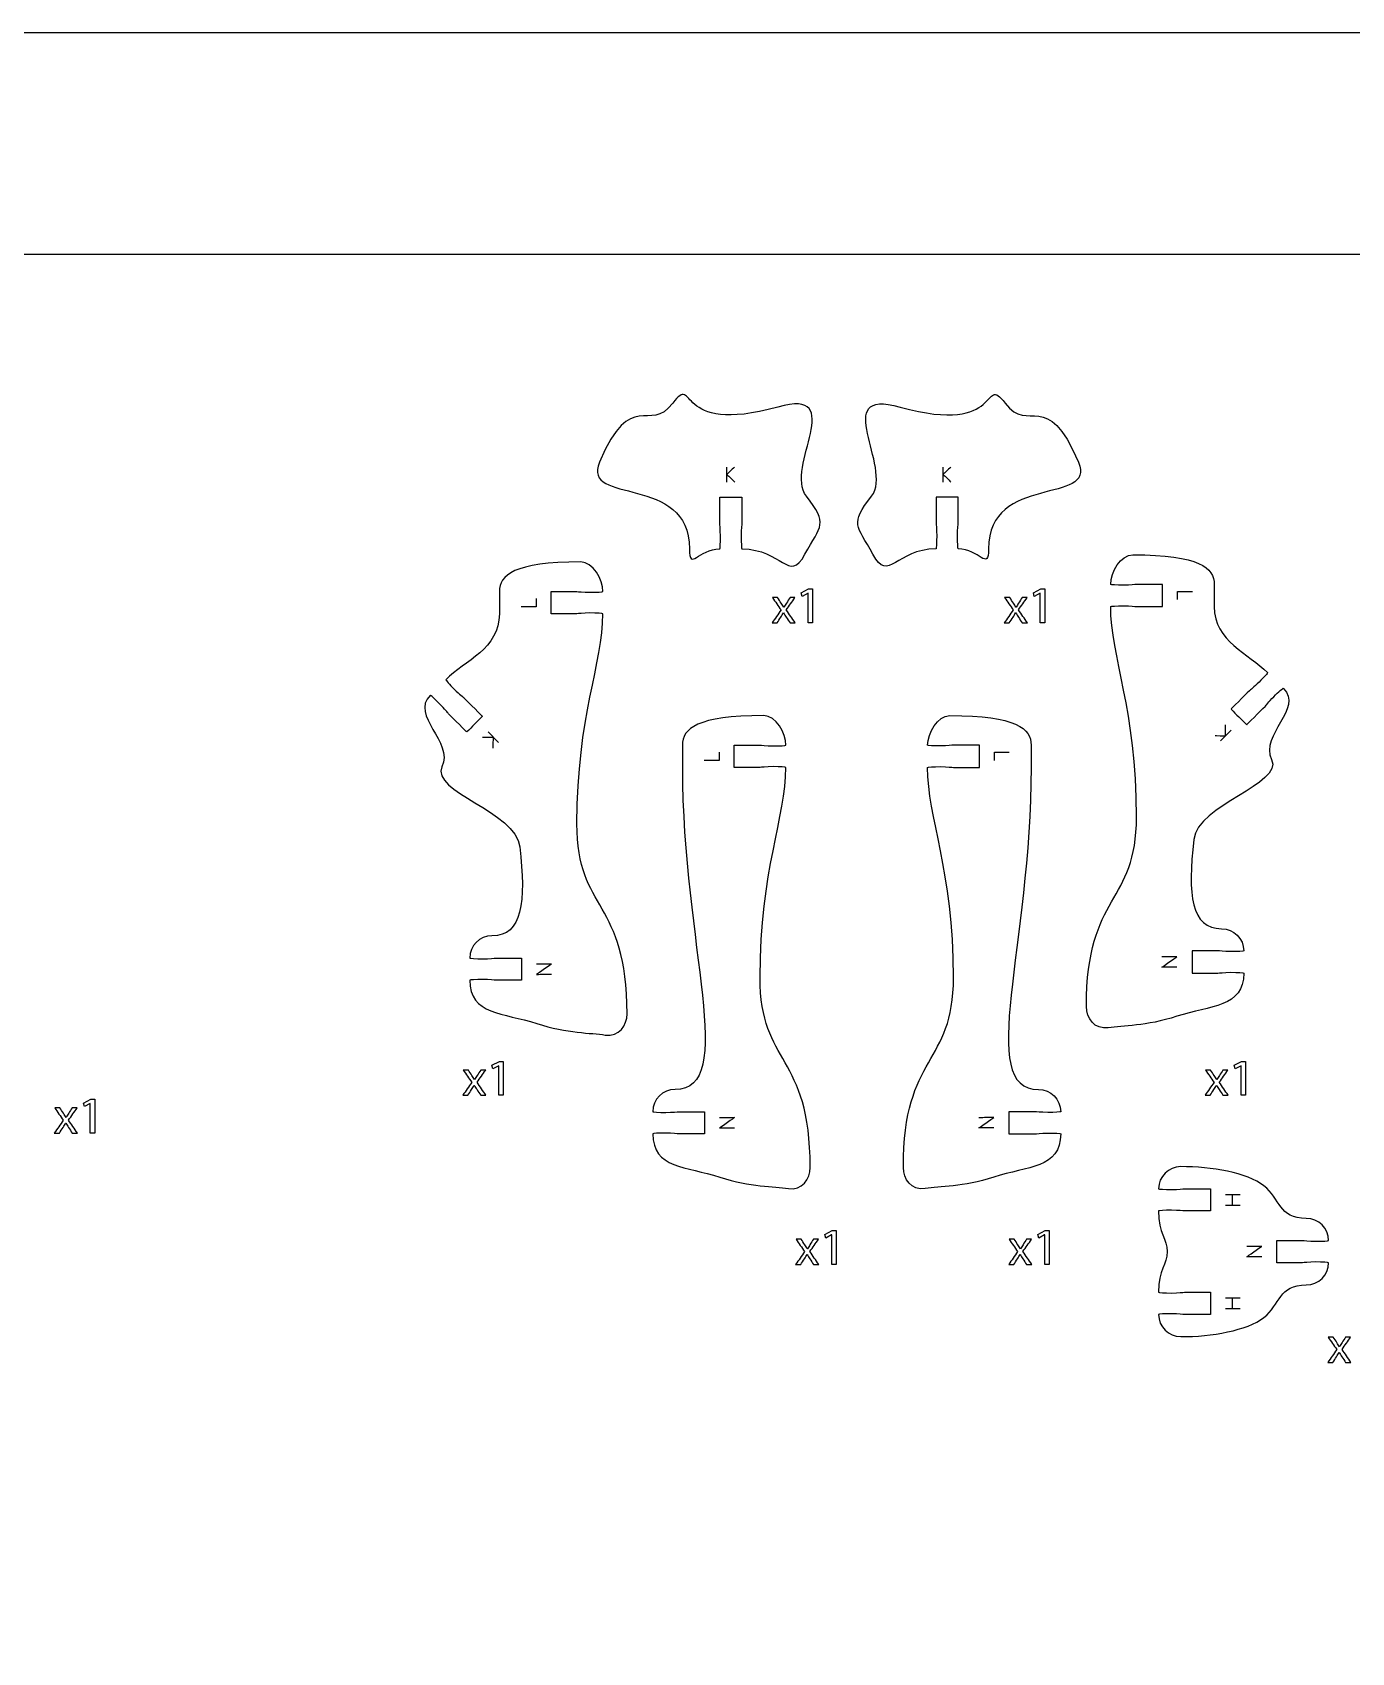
# Model space of a CAD drawing. Extents: x 0 to 1000, y 0 to 600.
# Drawn here: x 420.6 to 599, y 380.9 to 600 of the extents above; entities that cross this region are included whole.
import ezdxf

# ---------------------------------------------------------------- set-up
doc = ezdxf.new("R2010")
doc.units = 0
doc.header["$MEASUREMENT"] = 0
doc.layers.add('DEFAULT', color=7, linetype='CONTINUOUS')

msp = doc.modelspace()

# ---------------------------------------------------------------- linework, layer by layer
at = {"layer": 'DEFAULT', "color": 250}
for points in [[(1000.05, 0.05), (0.05, 0.05), (0.05, 600.05), (1000.05, 600.05)], [(525.5, 524.19), (525.49, 524.19), (524.69, 523.76), (524.57, 524.23), (525.57, 524.77), (526.1, 524.77), (526.1, 520.18), (525.5, 520.18)], [(556.9, 524.19), (556.89, 524.19), (556.09, 523.76), (555.97, 524.23), (556.97, 524.77), (557.5, 524.77), (557.5, 520.18), (556.9, 520.18)], [(483.67, 460.29), (483.66, 460.29), (482.86, 459.86), (482.74, 460.34), (483.74, 460.87), (484.27, 460.87), (484.27, 456.29), (483.67, 456.29)], [(584.06, 460.29), (584.05, 460.29), (583.25, 459.86), (583.13, 460.34), (584.13, 460.87), (584.66, 460.87), (584.66, 456.29), (584.06, 456.29)], [(428.42, 455.18), (428.41, 455.18), (427.61, 454.75), (427.49, 455.22), (428.49, 455.76), (429.02, 455.76), (429.02, 451.17), (428.42, 451.17)], [(528.69, 437.4), (528.67, 437.4), (527.88, 436.97), (527.76, 437.45), (528.76, 437.98), (529.29, 437.98), (529.29, 433.4), (528.69, 433.4)], [(557.5, 437.4), (557.49, 437.4), (556.69, 436.97), (556.57, 437.45), (557.57, 437.98), (558.1, 437.98), (558.1, 433.4), (557.5, 433.4)]]:
    msp.add_lwpolyline(points, close=True, dxfattribs=at)
for points in [[(349.46, 570.05), (980.05, 570.05), (980.05, 20.05), (203.89, 20.05), (203.89, 570.05), (223.88, 570.05)], [(514.52, 539.22), (514.52, 541.24)], [(543.77, 539.22), (543.77, 541.24)], [(575.45, 523.33), (575.45, 524.45), (577.47, 524.45)], [(488.71, 523.48), (488.71, 522.36), (486.69, 522.36)], [(482.21, 505.43), (483.64, 504)], [(582.7, 505.65), (581.27, 504.22)], [(513.47, 502.71), (513.47, 501.58), (511.45, 501.58)], [(550.69, 501.58), (550.69, 502.71), (552.71, 502.71)], [(581.93, 442.89), (583.95, 442.89)], [(582.88, 441.39), (582.88, 442.89)], [(583.95, 441.39), (581.93, 441.39)], [(581.93, 428.89), (583.95, 428.89)], [(583.95, 427.39), (581.93, 427.39)], [(582.88, 427.39), (582.88, 428.89)]]:
    msp.add_lwpolyline(points, dxfattribs=at)
at = {"layer": 'DEFAULT', "color": 1}
for points, knots in [([(525.07, 529.46), (522.89, 525.48), (522.02, 530.19), (516.54, 530.19), (516.49, 530.19), (516.45, 530.98), (516.45, 531.94), (516.45, 532.91), (516.54, 533.52), (516.54, 533.69), (516.54, 534.86), (516.54, 536.02), (516.54, 537.19), (515.54, 537.19), (514.54, 537.19), (513.55, 537.19), (513.55, 536.02), (513.55, 534.86), (513.55, 533.69), (513.55, 533.52), (513.64, 532.91), (513.64, 531.94), (513.64, 530.98), (513.6, 530.19), (513.55, 530.19), (510.68, 530.19), (509.45, 527.09), (509.45, 530.19), (509.45, 540.46), (494.78, 536.04), (497.28, 541.91), (501.6, 552.12), (503.99, 545.65), (507.18, 549.88), (510.4, 554.13), (507.18, 545.4), (521.4, 549.38), (531, 552.07), (522.27, 541.16), (525.26, 537.32), (528.25, 533.47), (527.25, 533.44), (525.07, 529.46)], [1, 1, 1, 1, 2, 2, 2, 3, 3, 3, 4, 4, 4, 13.92, 13.92, 13.92, 22.42, 22.42, 22.42, 32.34, 32.34, 32.34, 33.34, 33.34, 33.34, 34.34, 34.34, 34.34, 35.34, 35.34, 35.34, 36.34, 36.34, 36.34, 37.34, 37.34, 37.34, 38.34, 38.34, 38.34, 39.34, 39.34, 39.34, 40.34, 40.34, 40.34, 40.34]), ([(534.27, 529.46), (536.45, 525.48), (537.32, 530.19), (542.8, 530.19), (542.85, 530.19), (542.89, 530.98), (542.89, 531.94), (542.89, 532.91), (542.8, 533.52), (542.8, 533.69), (542.8, 534.86), (542.8, 536.02), (542.8, 537.19), (543.8, 537.19), (544.79, 537.19), (545.79, 537.19), (545.79, 536.02), (545.79, 534.86), (545.79, 533.69), (545.79, 533.52), (545.7, 532.91), (545.7, 531.94), (545.7, 530.98), (545.74, 530.19), (545.79, 530.19), (548.66, 530.19), (549.89, 527.09), (549.89, 530.19), (549.89, 540.46), (564.56, 536.04), (562.06, 541.91), (557.74, 552.12), (555.35, 545.65), (552.15, 549.88), (548.94, 554.13), (552.15, 545.4), (537.94, 549.38), (528.34, 552.07), (537.07, 541.16), (534.08, 537.32), (531.09, 533.47), (532.09, 533.44), (534.27, 529.46)], [1, 1, 1, 1, 2, 2, 2, 3, 3, 3, 4, 4, 4, 13.92, 13.92, 13.92, 22.42, 22.42, 22.42, 32.34, 32.34, 32.34, 33.34, 33.34, 33.34, 34.34, 34.34, 34.34, 35.34, 35.34, 35.34, 36.34, 36.34, 36.34, 37.34, 37.34, 37.34, 38.34, 38.34, 38.34, 39.34, 39.34, 39.34, 40.34, 40.34, 40.34, 40.34]), ([(501.02, 467.31), (501.02, 465.73), (499.93, 464.2), (498.07, 464.44), (496.09, 464.75), (493, 464.64), (488.79, 466), (484.26, 467.47), (479.74, 467.16), (479.74, 471.85), (479.74, 471.91), (480.52, 471.95), (481.49, 471.95), (482.46, 471.95), (483.06, 471.85), (483.24, 471.85), (484.41, 471.85), (485.57, 471.85), (486.74, 471.85), (486.74, 472.85), (486.74, 473.85), (486.74, 474.85), (485.57, 474.85), (484.41, 474.85), (483.24, 474.85), (483.06, 474.85), (482.46, 474.75), (481.49, 474.75), (480.52, 474.75), (479.74, 474.8), (479.74, 474.85), (479.74, 476.51), (481.08, 477.85), (482.74, 477.85), (486.88, 477.85), (487.33, 482.44), (486.51, 489.9), (485.99, 494.66), (474.36, 497.37), (475.98, 500.73), (477.6, 504.09), (471.63, 507.63), (474.38, 510.38), (474.42, 510.42), (475.01, 509.9), (475.69, 509.21), (476.38, 508.53), (476.74, 508.03), (476.86, 507.9), (477.48, 507.28), (479.33, 505.43), (479.33, 505.43), (480.04, 506.13), (480.75, 506.84), (481.46, 507.55), (481.46, 507.55), (479.6, 509.41), (478.98, 510.02), (478.86, 510.15), (478.36, 510.51), (477.67, 511.19), (476.99, 511.88), (476.46, 512.46), (476.51, 512.5), (479.06, 515.06), (483.74, 516.68), (483.74, 521.42), (483.74, 522.42), (483.74, 523.42), (483.74, 524.42), (483.74, 526.63), (485.68, 528.42), (494.74, 528.42), (496.4, 528.42), (497.74, 526.08), (497.74, 524.42), (497.74, 524.36), (496.96, 524.32), (495.99, 524.32), (495.02, 524.32), (494.41, 524.42), (494.24, 524.42), (493.07, 524.42), (491.91, 524.42), (490.74, 524.42), (490.74, 523.42), (490.74, 522.42), (490.74, 521.42), (491.91, 521.42), (493.07, 521.42), (494.24, 521.42), (494.41, 521.42), (495.02, 521.52), (495.99, 521.52), (496.96, 521.52), (497.74, 521.47), (497.74, 521.42), (497.74, 514.66), (494.24, 507.56), (494.24, 493), (494.24, 481.04), (501.02, 482.78), (501.02, 467.31)], [1, 1, 1, 1, 2, 2, 2, 3, 3, 3, 4, 4, 4, 5, 5, 5, 6, 6, 6, 15.92, 15.92, 15.92, 24.42, 24.42, 24.42, 34.34, 34.34, 34.34, 35.34, 35.34, 35.34, 36.34, 36.34, 36.34, 37.34, 37.34, 37.34, 38.34, 38.34, 38.34, 39.34, 39.34, 39.34, 40.34, 40.34, 40.34, 41.34, 41.34, 41.34, 42.34, 42.34, 42.34, 43.34, 43.34, 43.34, 51.853566, 51.853566, 51.853566, 52.853566, 52.853566, 52.853566, 53.853566, 53.853566, 53.853566, 54.853566, 54.853566, 54.853566, 55.853566, 55.853566, 55.853566, 64.363566, 64.363566, 64.363566, 65.363566, 65.363566, 65.363566, 66.363566, 66.363566, 66.363566, 67.363566, 67.363566, 67.363566, 68.363566, 68.363566, 68.363566, 78.283566, 78.283566, 78.283566, 86.793566, 86.793566, 86.793566, 96.713566, 96.713566, 96.713566, 97.713566, 97.713566, 97.713566, 98.713566, 98.713566, 98.713566, 99.713566, 99.713566, 99.713566, 100.713566, 100.713566, 100.713566, 100.713566]), ([(563.14, 468.28), (563.14, 466.69), (564.23, 465.17), (566.09, 465.41), (568.07, 465.72), (571.16, 465.61), (575.37, 466.97), (579.89, 468.44), (584.42, 468.13), (584.42, 472.82), (584.42, 472.88), (583.64, 472.92), (582.67, 472.92), (581.7, 472.92), (581.09, 472.82), (580.92, 472.82), (579.75, 472.82), (578.58, 472.82), (577.42, 472.82), (577.42, 473.82), (577.42, 474.82), (577.42, 475.82), (578.58, 475.82), (579.75, 475.82), (580.92, 475.82), (581.09, 475.82), (581.7, 475.72), (582.67, 475.72), (583.64, 475.72), (584.42, 475.76), (584.42, 475.82), (584.42, 477.48), (583.07, 478.82), (581.42, 478.82), (577.28, 478.82), (576.83, 483.41), (577.65, 490.87), (578.17, 495.63), (589.8, 498.34), (588.18, 501.7), (586.56, 505.06), (592.52, 508.6), (589.77, 511.35), (589.74, 511.38), (589.15, 510.87), (588.47, 510.18), (587.78, 509.5), (587.42, 509), (587.3, 508.87), (586.68, 508.25), (584.82, 506.4), (584.82, 506.4), (584.12, 507.1), (583.41, 507.81), (582.7, 508.52), (582.7, 508.52), (584.56, 510.38), (585.18, 510.99), (585.3, 511.12), (585.8, 511.48), (586.49, 512.16), (587.17, 512.85), (587.69, 513.43), (587.65, 513.47), (585.09, 516.03), (580.42, 517.65), (580.42, 522.39), (580.42, 523.39), (580.42, 524.39), (580.42, 525.39), (580.42, 527.6), (578.48, 529.39), (569.42, 529.39), (567.76, 529.39), (566.42, 527.05), (566.42, 525.39), (566.42, 525.33), (567.2, 525.29), (568.17, 525.29), (569.13, 525.29), (569.74, 525.39), (569.92, 525.39), (571.08, 525.39), (572.25, 525.39), (573.42, 525.39), (573.42, 524.39), (573.42, 523.39), (573.42, 522.39), (572.25, 522.39), (571.08, 522.39), (569.92, 522.39), (569.74, 522.39), (569.13, 522.49), (568.17, 522.49), (567.2, 522.49), (566.42, 522.44), (566.42, 522.39), (566.42, 515.63), (569.92, 508.53), (569.92, 493.96), (569.92, 482.01), (563.14, 483.74), (563.14, 468.28)], [1, 1, 1, 1, 2, 2, 2, 3, 3, 3, 4, 4, 4, 5, 5, 5, 6, 6, 6, 15.92, 15.92, 15.92, 24.42, 24.42, 24.42, 34.34, 34.34, 34.34, 35.34, 35.34, 35.34, 36.34, 36.34, 36.34, 37.34, 37.34, 37.34, 38.34, 38.34, 38.34, 39.34, 39.34, 39.34, 40.34, 40.34, 40.34, 41.34, 41.34, 41.34, 42.34, 42.34, 42.34, 43.34, 43.34, 43.34, 51.853566, 51.853566, 51.853566, 52.853566, 52.853566, 52.853566, 53.853566, 53.853566, 53.853566, 54.853566, 54.853566, 54.853566, 55.853566, 55.853566, 55.853566, 64.363566, 64.363566, 64.363566, 65.363566, 65.363566, 65.363566, 66.363566, 66.363566, 66.363566, 67.363566, 67.363566, 67.363566, 68.363566, 68.363566, 68.363566, 78.283566, 78.283566, 78.283566, 86.793566, 86.793566, 86.793566, 96.713566, 96.713566, 96.713566, 97.713566, 97.713566, 97.713566, 98.713566, 98.713566, 98.713566, 99.713566, 99.713566, 99.713566, 100.713566, 100.713566, 100.713566, 100.713566]), ([(525.78, 446.54), (525.78, 444.95), (524.69, 443.42), (522.83, 443.66), (520.85, 443.98), (517.75, 443.86), (513.55, 445.22), (509.02, 446.69), (504.5, 446.38), (504.5, 451.07), (504.5, 451.13), (505.28, 451.17), (506.25, 451.17), (507.21, 451.17), (507.82, 451.07), (508, 451.07), (509.16, 451.07), (510.33, 451.07), (511.5, 451.07), (511.5, 452.07), (511.5, 453.07), (511.5, 454.07), (510.33, 454.07), (509.16, 454.07), (508, 454.07), (507.82, 454.07), (507.21, 453.97), (506.25, 453.97), (505.28, 453.97), (504.5, 454.02), (504.5, 454.07), (504.5, 455.73), (505.84, 457.07), (507.5, 457.07), (516.03, 457.07), (508.49, 476.56), (508.49, 500.64), (508.49, 501.64), (508.49, 502.64), (508.49, 503.64), (508.49, 505.86), (510.43, 507.64), (519.49, 507.64), (521.15, 507.64), (522.5, 505.3), (522.5, 503.64), (522.5, 503.59), (521.71, 503.54), (520.75, 503.54), (519.78, 503.54), (519.17, 503.64), (519, 503.64), (517.83, 503.64), (516.66, 503.64), (515.5, 503.64), (515.5, 502.64), (515.5, 501.64), (515.5, 500.64), (516.66, 500.64), (517.83, 500.64), (519, 500.64), (519.17, 500.64), (519.78, 500.74), (520.75, 500.74), (521.71, 500.74), (522.5, 500.7), (522.5, 500.64), (522.5, 493.88), (519, 486.78), (519, 472.22), (519, 460.26), (525.78, 462), (525.78, 446.54)], [1, 1, 1, 1, 2, 2, 2, 3, 3, 3, 4, 4, 4, 5, 5, 5, 6, 6, 6, 15.92, 15.92, 15.92, 24.42, 24.42, 24.42, 34.34, 34.34, 34.34, 35.34, 35.34, 35.34, 36.34, 36.34, 36.34, 37.34, 37.34, 37.34, 38.34, 38.34, 38.34, 46.85, 46.85, 46.85, 47.85, 47.85, 47.85, 48.85, 48.85, 48.85, 49.85, 49.85, 49.85, 50.85, 50.85, 50.85, 60.77, 60.77, 60.77, 69.28, 69.28, 69.28, 79.2, 79.2, 79.2, 80.2, 80.2, 80.2, 81.2, 81.2, 81.2, 82.2, 82.2, 82.2, 83.2, 83.2, 83.2, 83.2]), ([(538.38, 446.54), (538.38, 444.95), (539.47, 443.42), (541.33, 443.66), (543.31, 443.98), (546.41, 443.86), (550.61, 445.22), (555.14, 446.69), (559.66, 446.38), (559.66, 451.07), (559.66, 451.13), (558.88, 451.17), (557.91, 451.17), (556.94, 451.17), (556.34, 451.07), (556.16, 451.07), (554.99, 451.07), (553.83, 451.07), (552.66, 451.07), (552.66, 452.07), (552.66, 453.07), (552.66, 454.07), (553.83, 454.07), (554.99, 454.07), (556.16, 454.07), (556.34, 454.07), (556.94, 453.97), (557.91, 453.97), (558.88, 453.97), (559.66, 454.02), (559.66, 454.07), (559.66, 455.73), (558.32, 457.07), (556.66, 457.07), (548.12, 457.07), (555.66, 476.56), (555.66, 500.64), (555.66, 501.64), (555.66, 502.64), (555.66, 503.64), (555.66, 505.86), (553.73, 507.64), (544.66, 507.64), (543, 507.64), (541.66, 505.3), (541.66, 503.64), (541.66, 503.59), (542.44, 503.54), (543.41, 503.54), (544.38, 503.54), (544.99, 503.64), (545.16, 503.64), (546.33, 503.64), (547.49, 503.64), (548.66, 503.64), (548.66, 502.64), (548.66, 501.64), (548.66, 500.64), (547.49, 500.64), (546.33, 500.64), (545.16, 500.64), (544.99, 500.64), (544.38, 500.74), (543.41, 500.74), (542.44, 500.74), (541.66, 500.7), (541.66, 500.64), (541.66, 493.88), (545.16, 486.78), (545.16, 472.22), (545.16, 460.26), (538.38, 462), (538.38, 446.54)], [1, 1, 1, 1, 2, 2, 2, 3, 3, 3, 4, 4, 4, 5, 5, 5, 6, 6, 6, 15.92, 15.92, 15.92, 24.42, 24.42, 24.42, 34.34, 34.34, 34.34, 35.34, 35.34, 35.34, 36.34, 36.34, 36.34, 37.34, 37.34, 37.34, 38.34, 38.34, 38.34, 46.85, 46.85, 46.85, 47.85, 47.85, 47.85, 48.85, 48.85, 48.85, 49.85, 49.85, 49.85, 50.85, 50.85, 50.85, 60.77, 60.77, 60.77, 69.28, 69.28, 69.28, 79.2, 79.2, 79.2, 80.2, 80.2, 80.2, 81.2, 81.2, 81.2, 82.2, 82.2, 82.2, 83.2, 83.2, 83.2, 83.2]), ([(572.9, 426.64), (572.9, 426.69), (573.68, 426.74), (574.65, 426.74), (575.61, 426.74), (576.22, 426.64), (576.4, 426.64), (577.27, 426.64), (579.9, 426.64), (579.9, 426.64), (579.9, 427.64), (579.9, 428.64), (579.9, 429.64), (579.9, 429.64), (577.27, 429.64), (576.4, 429.64), (576.22, 429.64), (575.62, 429.54), (574.65, 429.54), (573.68, 429.54), (572.9, 429.58), (572.9, 429.64), (572.9, 432.68), (574.06, 433.42), (574.06, 435.14), (574.06, 436.86), (572.9, 437.6), (572.9, 440.64), (572.9, 440.69), (573.68, 440.74), (574.65, 440.74), (575.62, 440.74), (576.22, 440.64), (576.4, 440.64), (577.27, 440.64), (579.9, 440.64), (579.9, 440.64), (579.9, 441.64), (579.9, 442.64), (579.9, 443.64), (579.9, 443.64), (577.27, 443.64), (576.4, 443.64), (576.22, 443.64), (575.62, 443.54), (574.65, 443.54), (573.68, 443.54), (572.9, 443.59), (572.9, 443.64), (572.9, 445.3), (574.24, 446.64), (575.9, 446.64), (580.06, 446.64), (584.87, 445.81), (587.13, 444.05), (589.39, 442.31), (589.1, 439.64), (592.88, 439.64), (594.54, 439.64), (595.88, 438.3), (595.88, 436.64), (595.88, 436.59), (595.1, 436.54), (594.13, 436.54), (593.16, 436.54), (592.56, 436.64), (592.38, 436.64), (591.51, 436.64), (588.88, 436.64), (588.88, 436.64), (588.88, 435.64), (588.88, 434.64), (588.88, 433.64), (588.88, 433.64), (591.51, 433.64), (592.38, 433.64), (592.56, 433.64), (593.16, 433.74), (594.13, 433.74), (595.1, 433.74), (595.88, 433.7), (595.88, 433.64), (595.88, 431.98), (594.54, 430.64), (592.88, 430.64), (589.1, 430.64), (589.39, 427.98), (587.13, 426.22), (584.87, 424.47), (580.06, 423.64), (575.9, 423.64), (574.24, 423.64), (572.9, 424.98), (572.9, 426.64)], [1, 1, 1, 1, 2, 2, 2, 3, 3, 3, 4, 4, 4, 12.5, 12.5, 12.5, 13.5, 13.5, 13.5, 14.5, 14.5, 14.5, 15.5, 15.5, 15.5, 16.5, 16.5, 16.5, 17.5, 17.5, 17.5, 18.5, 18.5, 18.5, 19.5, 19.5, 19.5, 20.5, 20.5, 20.5, 29.007003, 29.007003, 29.007003, 30.007003, 30.007003, 30.007003, 31.007003, 31.007003, 31.007003, 32.007003, 32.007003, 32.007003, 33.007003, 33.007003, 33.007003, 34.007003, 34.007003, 34.007003, 35.007003, 35.007003, 35.007003, 36.007003, 36.007003, 36.007003, 37.007003, 37.007003, 37.007003, 38.007003, 38.007003, 38.007003, 39.007003, 39.007003, 39.007003, 47.521003, 47.521003, 47.521003, 48.521003, 48.521003, 48.521003, 49.521003, 49.521003, 49.521003, 50.521003, 50.521003, 50.521003, 51.535003, 51.535003, 51.535003, 52.535003, 52.535003, 52.535003, 53.535003, 53.535003, 53.535003, 54.535003, 54.535003, 54.535003, 54.535003])]:
    msp.add_open_spline(points, degree=3, knots=knots, dxfattribs=at)
at = {"layer": 'DEFAULT', "color": 250}
for points, knots in [([(515.56, 541.24), (515.56, 541.24), (514.57, 540.35), (514.52, 540.27), (514.87, 539.92), (515.22, 539.57), (515.57, 539.22)], [0, 0, 0, 0, 1, 1, 1, 5.219371, 5.219371, 5.219371, 5.219371]), ([(544.81, 541.24), (544.81, 541.24), (543.82, 540.35), (543.77, 540.27), (544.12, 539.92), (544.47, 539.57), (544.82, 539.22)], [0, 0, 0, 0, 1, 1, 1, 5.219371, 5.219371, 5.219371, 5.219371]), ([(521.37, 523.6), (521.54, 523.35), (521.7, 523.11), (521.86, 522.86), (521.99, 522.67), (522.09, 522.5), (522.21, 522.31), (522.21, 522.31), (522.22, 522.31), (522.23, 522.31), (522.34, 522.51), (522.45, 522.69), (522.57, 522.87), (522.73, 523.11), (522.89, 523.36), (523.05, 523.6), (523.27, 523.6), (523.49, 523.6), (523.72, 523.6), (523.33, 523.05), (522.94, 522.5), (522.55, 521.95), (522.95, 521.36), (523.35, 520.77), (523.75, 520.18), (523.52, 520.18), (523.28, 520.18), (523.05, 520.18), (522.88, 520.44), (522.71, 520.7), (522.54, 520.95), (522.41, 521.15), (522.3, 521.34), (522.18, 521.55), (522.17, 521.55), (522.17, 521.55), (522.16, 521.55), (522.05, 521.34), (521.93, 521.16), (521.8, 520.95), (521.64, 520.7), (521.48, 520.44), (521.31, 520.18), (521.08, 520.18), (520.85, 520.18), (520.63, 520.18), (521.03, 520.76), (521.43, 521.35), (521.84, 521.93), (521.45, 522.48), (521.07, 523.04), (520.68, 523.6), (520.91, 523.6), (521.14, 523.6), (521.37, 523.6)], [1.961, 1.961, 1.961, 1.961, 4.45799, 4.45799, 4.45799, 5.45799, 5.45799, 5.45799, 5.51899, 5.51899, 5.51899, 6.51899, 6.51899, 6.51899, 8.988266, 8.988266, 8.988266, 10.889266, 10.889266, 10.889266, 16.617124, 16.617124, 16.617124, 22.664438, 22.664438, 22.664438, 24.664438, 24.664438, 24.664438, 27.267513, 27.267513, 27.267513, 28.267513, 28.267513, 28.267513, 28.307513, 28.307513, 28.307513, 29.307513, 29.307513, 29.307513, 31.899725, 31.899725, 31.899725, 33.839725, 33.839725, 33.839725, 39.86028, 39.86028, 39.86028, 45.625871, 45.625871, 45.625871, 47.586871, 47.586871, 47.586871, 47.586871]), ([(552.77, 523.6), (552.94, 523.35), (553.1, 523.11), (553.26, 522.86), (553.39, 522.67), (553.49, 522.5), (553.61, 522.31), (553.61, 522.31), (553.62, 522.31), (553.63, 522.31), (553.74, 522.51), (553.85, 522.69), (553.97, 522.87), (554.13, 523.11), (554.29, 523.36), (554.45, 523.6), (554.67, 523.6), (554.89, 523.6), (555.12, 523.6), (554.73, 523.05), (554.34, 522.5), (553.95, 521.95), (554.35, 521.36), (554.75, 520.77), (555.15, 520.18), (554.92, 520.18), (554.68, 520.18), (554.45, 520.18), (554.28, 520.44), (554.11, 520.7), (553.95, 520.95), (553.81, 521.15), (553.7, 521.34), (553.58, 521.55), (553.57, 521.55), (553.57, 521.55), (553.57, 521.55), (553.45, 521.34), (553.33, 521.16), (553.21, 520.95), (553.04, 520.7), (552.88, 520.44), (552.71, 520.18), (552.48, 520.18), (552.25, 520.18), (552.03, 520.18), (552.43, 520.76), (552.84, 521.35), (553.24, 521.93), (552.85, 522.48), (552.47, 523.04), (552.08, 523.6), (552.31, 523.6), (552.54, 523.6), (552.77, 523.6)], [1.96, 1.96, 1.96, 1.96, 4.457543, 4.457543, 4.457543, 5.457543, 5.457543, 5.457543, 5.517543, 5.517543, 5.517543, 6.517543, 6.517543, 6.517543, 8.986819, 8.986819, 8.986819, 10.887819, 10.887819, 10.887819, 16.615677, 16.615677, 16.615677, 22.663553, 22.663553, 22.663553, 24.664553, 24.664553, 24.664553, 27.267083, 27.267083, 27.267083, 28.267083, 28.267083, 28.267083, 28.307083, 28.307083, 28.307083, 29.307083, 29.307083, 29.307083, 31.899294, 31.899294, 31.899294, 33.839294, 33.839294, 33.839294, 39.859849, 39.859849, 39.859849, 45.624871, 45.624871, 45.624871, 47.584871, 47.584871, 47.584871, 47.584871]), ([(580.53, 504.96), (580.53, 504.96), (581.87, 504.89), (581.96, 504.91), (581.96, 505.41), (581.95, 505.9), (581.95, 506.4)], [0, 0, 0, 0, 1, 1, 1, 5.218068, 5.218068, 5.218068, 5.218068]), ([(482.89, 503.26), (482.89, 503.26), (482.96, 504.59), (482.95, 504.69), (482.45, 504.69), (481.95, 504.68), (481.46, 504.68)], [0, 0, 0, 0, 1, 1, 1, 5.218068, 5.218068, 5.218068, 5.218068]), ([(488.77, 474.05), (489.45, 474.05), (490.12, 474.05), (490.79, 474.05), (490.79, 474.05), (488.98, 472.74), (488.77, 472.64), (489.45, 472.65), (490.12, 472.66), (490.79, 472.67)], [0, 0, 0, 0, 5.729, 5.729, 5.729, 6.729, 6.729, 6.729, 12.458404, 12.458404, 12.458404, 12.458404]), ([(575.38, 473.61), (574.71, 473.61), (574.04, 473.61), (573.36, 473.61), (573.36, 473.61), (575.18, 474.93), (575.38, 475.02), (574.71, 475.01), (574.04, 475.01), (573.36, 475)], [0, 0, 0, 0, 5.729, 5.729, 5.729, 6.729, 6.729, 6.729, 12.458404, 12.458404, 12.458404, 12.458404]), ([(479.55, 459.7), (479.71, 459.46), (479.87, 459.21), (480.03, 458.97), (480.16, 458.78), (480.27, 458.6), (480.38, 458.41), (480.39, 458.41), (480.39, 458.41), (480.4, 458.41), (480.51, 458.61), (480.63, 458.79), (480.74, 458.97), (480.9, 459.22), (481.06, 459.46), (481.22, 459.7), (481.44, 459.7), (481.66, 459.7), (481.89, 459.7), (481.5, 459.15), (481.11, 458.6), (480.72, 458.05), (481.12, 457.46), (481.52, 456.87), (481.92, 456.29), (481.69, 456.29), (481.45, 456.29), (481.22, 456.29), (481.05, 456.54), (480.88, 456.8), (480.72, 457.05), (480.58, 457.25), (480.47, 457.44), (480.35, 457.65), (480.35, 457.65), (480.34, 457.65), (480.34, 457.65), (480.22, 457.44), (480.1, 457.26), (479.98, 457.05), (479.81, 456.8), (479.65, 456.54), (479.48, 456.29), (479.25, 456.29), (479.03, 456.29), (478.8, 456.29), (479.2, 456.87), (479.61, 457.45), (480.01, 458.03), (479.63, 458.59), (479.24, 459.14), (478.85, 459.7), (479.08, 459.7), (479.31, 459.7), (479.55, 459.7)], [0, 0, 0, 0, 2.49699, 2.49699, 2.49699, 3.49699, 3.49699, 3.49699, 3.55699, 3.55699, 3.55699, 4.55699, 4.55699, 4.55699, 7.026266, 7.026266, 7.026266, 8.927266, 8.927266, 8.927266, 14.655124, 14.655124, 14.655124, 20.703, 20.703, 20.703, 22.704, 22.704, 22.704, 25.30653, 25.30653, 25.30653, 26.30653, 26.30653, 26.30653, 26.34653, 26.34653, 26.34653, 27.34653, 27.34653, 27.34653, 29.938742, 29.938742, 29.938742, 31.878742, 31.878742, 31.878742, 37.899296, 37.899296, 37.899296, 43.664319, 43.664319, 43.664319, 45.624319, 45.624319, 45.624319, 45.624319]), ([(579.93, 459.7), (580.09, 459.46), (580.26, 459.21), (580.42, 458.97), (580.55, 458.78), (580.65, 458.6), (580.77, 458.41), (580.77, 458.41), (580.78, 458.41), (580.79, 458.41), (580.9, 458.61), (581.01, 458.79), (581.12, 458.97), (581.28, 459.22), (581.44, 459.46), (581.6, 459.7), (581.83, 459.7), (582.05, 459.7), (582.28, 459.7), (581.89, 459.15), (581.5, 458.6), (581.11, 458.05), (581.51, 457.46), (581.91, 456.87), (582.31, 456.29), (582.08, 456.29), (581.84, 456.29), (581.6, 456.29), (581.44, 456.54), (581.27, 456.8), (581.1, 457.05), (580.97, 457.25), (580.86, 457.44), (580.74, 457.65), (580.73, 457.65), (580.73, 457.65), (580.72, 457.65), (580.61, 457.44), (580.49, 457.26), (580.36, 457.05), (580.2, 456.8), (580.03, 456.54), (579.87, 456.29), (579.64, 456.29), (579.41, 456.29), (579.18, 456.29), (579.59, 456.87), (579.99, 457.45), (580.4, 458.03), (580.01, 458.59), (579.63, 459.14), (579.24, 459.7), (579.47, 459.7), (579.7, 459.7), (579.93, 459.7)], [0, 0, 0, 0, 2.497543, 2.497543, 2.497543, 3.497543, 3.497543, 3.497543, 3.557543, 3.557543, 3.557543, 4.557543, 4.557543, 4.557543, 7.026819, 7.026819, 7.026819, 8.927819, 8.927819, 8.927819, 14.655677, 14.655677, 14.655677, 20.703553, 20.703553, 20.703553, 22.704553, 22.704553, 22.704553, 25.307083, 25.307083, 25.307083, 26.307083, 26.307083, 26.307083, 26.347083, 26.347083, 26.347083, 27.347083, 27.347083, 27.347083, 29.939294, 29.939294, 29.939294, 31.879294, 31.879294, 31.879294, 37.899849, 37.899849, 37.899849, 43.664871, 43.664871, 43.664871, 45.624871, 45.624871, 45.624871, 45.624871]), ([(424.29, 454.59), (424.46, 454.34), (424.62, 454.1), (424.78, 453.85), (424.91, 453.66), (425.01, 453.49), (425.13, 453.3), (425.13, 453.3), (425.14, 453.3), (425.15, 453.3), (425.26, 453.5), (425.37, 453.68), (425.49, 453.86), (425.65, 454.1), (425.81, 454.34), (425.97, 454.59), (426.19, 454.59), (426.41, 454.59), (426.64, 454.59), (426.25, 454.04), (425.86, 453.49), (425.47, 452.93), (425.87, 452.35), (426.27, 451.76), (426.67, 451.17), (426.44, 451.17), (426.2, 451.17), (425.97, 451.17), (425.8, 451.43), (425.63, 451.68), (425.47, 451.94), (425.33, 452.14), (425.22, 452.33), (425.1, 452.53), (425.09, 452.53), (425.09, 452.53), (425.08, 452.53), (424.97, 452.33), (424.85, 452.14), (424.73, 451.94), (424.56, 451.68), (424.4, 451.43), (424.23, 451.17), (424, 451.17), (423.77, 451.17), (423.55, 451.17), (423.95, 451.75), (424.36, 452.33), (424.76, 452.91), (424.37, 453.47), (423.99, 454.03), (423.6, 454.59), (423.83, 454.59), (424.06, 454.59), (424.29, 454.59)], [1.96, 1.96, 1.96, 1.96, 4.456157, 4.456157, 4.456157, 5.456157, 5.456157, 5.456157, 5.516157, 5.516157, 5.516157, 6.516157, 6.516157, 6.516157, 8.985432, 8.985432, 8.985432, 10.886432, 10.886432, 10.886432, 16.614291, 16.614291, 16.614291, 22.662167, 22.662167, 22.662167, 24.663167, 24.663167, 24.663167, 27.265696, 27.265696, 27.265696, 28.265696, 28.265696, 28.265696, 28.305696, 28.305696, 28.305696, 29.305696, 29.305696, 29.305696, 31.897908, 31.897908, 31.897908, 33.837908, 33.837908, 33.837908, 39.858463, 39.858463, 39.858463, 45.623485, 45.623485, 45.623485, 47.583485, 47.583485, 47.583485, 47.583485]), ([(513.53, 453.28), (514.2, 453.28), (514.88, 453.28), (515.55, 453.28), (515.55, 453.28), (513.73, 451.96), (513.53, 451.87), (514.2, 451.88), (514.88, 451.88), (515.55, 451.89)], [0, 0, 0, 0, 5.728, 5.728, 5.728, 6.728, 6.728, 6.728, 12.456404, 12.456404, 12.456404, 12.456404]), ([(550.63, 451.87), (549.96, 451.87), (549.28, 451.87), (548.61, 451.87), (548.61, 451.87), (550.42, 453.18), (550.63, 453.27), (549.96, 453.27), (549.28, 453.26), (548.61, 453.25)], [0, 0, 0, 0, 5.729, 5.729, 5.729, 6.729, 6.729, 6.729, 12.458404, 12.458404, 12.458404, 12.458404]), ([(524.56, 436.81), (524.72, 436.57), (524.88, 436.32), (525.05, 436.08), (525.17, 435.89), (525.28, 435.71), (525.39, 435.52), (525.4, 435.52), (525.41, 435.52), (525.41, 435.52), (525.53, 435.72), (525.64, 435.9), (525.75, 436.08), (525.91, 436.33), (526.07, 436.57), (526.23, 436.81), (526.46, 436.81), (526.68, 436.81), (526.9, 436.81), (526.51, 436.26), (526.13, 435.71), (525.74, 435.16), (526.14, 434.57), (526.54, 433.98), (526.94, 433.4), (526.7, 433.4), (526.47, 433.4), (526.23, 433.4), (526.06, 433.65), (525.9, 433.91), (525.73, 434.16), (525.6, 434.36), (525.48, 434.55), (525.36, 434.76), (525.36, 434.76), (525.35, 434.76), (525.35, 434.76), (525.24, 434.55), (525.12, 434.37), (524.99, 434.16), (524.83, 433.91), (524.66, 433.65), (524.5, 433.4), (524.27, 433.4), (524.04, 433.4), (523.81, 433.4), (524.22, 433.98), (524.62, 434.56), (525.02, 435.14), (524.64, 435.7), (524.25, 436.25), (523.87, 436.81), (524.1, 436.81), (524.33, 436.81), (524.56, 436.81)], [0, 0, 0, 0, 2.497543, 2.497543, 2.497543, 3.497543, 3.497543, 3.497543, 3.557543, 3.557543, 3.557543, 4.557543, 4.557543, 4.557543, 7.026819, 7.026819, 7.026819, 8.927819, 8.927819, 8.927819, 14.655677, 14.655677, 14.655677, 20.703553, 20.703553, 20.703553, 22.704553, 22.704553, 22.704553, 25.307083, 25.307083, 25.307083, 26.307083, 26.307083, 26.307083, 26.347083, 26.347083, 26.347083, 27.347083, 27.347083, 27.347083, 29.939294, 29.939294, 29.939294, 31.879294, 31.879294, 31.879294, 37.899849, 37.899849, 37.899849, 43.664871, 43.664871, 43.664871, 45.624871, 45.624871, 45.624871, 45.624871]), ([(553.37, 436.81), (553.54, 436.57), (553.7, 436.32), (553.86, 436.08), (553.99, 435.89), (554.09, 435.71), (554.21, 435.52), (554.21, 435.52), (554.22, 435.52), (554.23, 435.52), (554.34, 435.72), (554.45, 435.9), (554.57, 436.08), (554.73, 436.33), (554.89, 436.57), (555.05, 436.81), (555.27, 436.81), (555.49, 436.81), (555.72, 436.81), (555.33, 436.26), (554.94, 435.71), (554.55, 435.16), (554.95, 434.57), (555.35, 433.98), (555.75, 433.4), (555.52, 433.4), (555.28, 433.4), (555.05, 433.4), (554.88, 433.65), (554.71, 433.91), (554.55, 434.16), (554.41, 434.36), (554.3, 434.55), (554.18, 434.76), (554.17, 434.76), (554.17, 434.76), (554.16, 434.76), (554.05, 434.55), (553.93, 434.37), (553.8, 434.16), (553.64, 433.91), (553.48, 433.65), (553.31, 433.4), (553.08, 433.4), (552.85, 433.4), (552.63, 433.4), (553.03, 433.98), (553.44, 434.56), (553.84, 435.14), (553.45, 435.7), (553.07, 436.25), (552.68, 436.81), (552.91, 436.81), (553.14, 436.81), (553.37, 436.81)], [0, 0, 0, 0, 2.497543, 2.497543, 2.497543, 3.497543, 3.497543, 3.497543, 3.557543, 3.557543, 3.557543, 4.557543, 4.557543, 4.557543, 7.026819, 7.026819, 7.026819, 8.927819, 8.927819, 8.927819, 14.655677, 14.655677, 14.655677, 20.703553, 20.703553, 20.703553, 22.704553, 22.704553, 22.704553, 25.307083, 25.307083, 25.307083, 26.307083, 26.307083, 26.307083, 26.347083, 26.347083, 26.347083, 27.347083, 27.347083, 27.347083, 29.939294, 29.939294, 29.939294, 31.879294, 31.879294, 31.879294, 37.899849, 37.899849, 37.899849, 43.664871, 43.664871, 43.664871, 45.624871, 45.624871, 45.624871, 45.624871]), ([(586.85, 434.44), (586.18, 434.44), (585.5, 434.44), (584.83, 434.44), (584.83, 434.44), (586.64, 435.75), (586.85, 435.85), (586.18, 435.84), (585.5, 435.83), (584.83, 435.82)], [0, 0, 0, 0, 5.728, 5.728, 5.728, 6.728, 6.728, 6.728, 12.456404, 12.456404, 12.456404, 12.456404]), ([(596.53, 423.57), (596.69, 423.32), (596.86, 423.08), (597.02, 422.83), (597.14, 422.64), (597.25, 422.47), (597.36, 422.28), (597.37, 422.28), (597.38, 422.28), (597.39, 422.28), (597.5, 422.48), (597.61, 422.66), (597.72, 422.84), (597.88, 423.08), (598.04, 423.33), (598.2, 423.57), (598.43, 423.57), (598.65, 423.57), (598.87, 423.57), (598.49, 423.02), (598.1, 422.47), (597.71, 421.92), (598.11, 421.33), (598.51, 420.74), (598.91, 420.15), (598.67, 420.15), (598.44, 420.15), (598.2, 420.15), (598.04, 420.41), (597.87, 420.66), (597.7, 420.92), (597.57, 421.12), (597.46, 421.31), (597.34, 421.51), (597.33, 421.51), (597.33, 421.51), (597.32, 421.51), (597.21, 421.31), (597.09, 421.13), (596.96, 420.92), (596.8, 420.66), (596.63, 420.41), (596.47, 420.15), (596.24, 420.15), (596.01, 420.15), (595.78, 420.15), (596.19, 420.73), (596.59, 421.31), (597, 421.9), (596.61, 422.45), (596.22, 423.01), (595.84, 423.57), (596.07, 423.57), (596.3, 423.57), (596.53, 423.57)], [0, 0, 0, 0, 2.49699, 2.49699, 2.49699, 3.49699, 3.49699, 3.49699, 3.55799, 3.55799, 3.55799, 4.55799, 4.55799, 4.55799, 7.027266, 7.027266, 7.027266, 8.928266, 8.928266, 8.928266, 14.656941, 14.656941, 14.656941, 20.704255, 20.704255, 20.704255, 22.704255, 22.704255, 22.704255, 25.30733, 25.30733, 25.30733, 26.30733, 26.30733, 26.30733, 26.34733, 26.34733, 26.34733, 27.34733, 27.34733, 27.34733, 29.939542, 29.939542, 29.939542, 31.879542, 31.879542, 31.879542, 37.900918, 37.900918, 37.900918, 43.666509, 43.666509, 43.666509, 45.627509, 45.627509, 45.627509, 45.627509])]:
    msp.add_open_spline(points, degree=3, knots=knots, dxfattribs=at)

doc.saveas('drawing.dxf')
